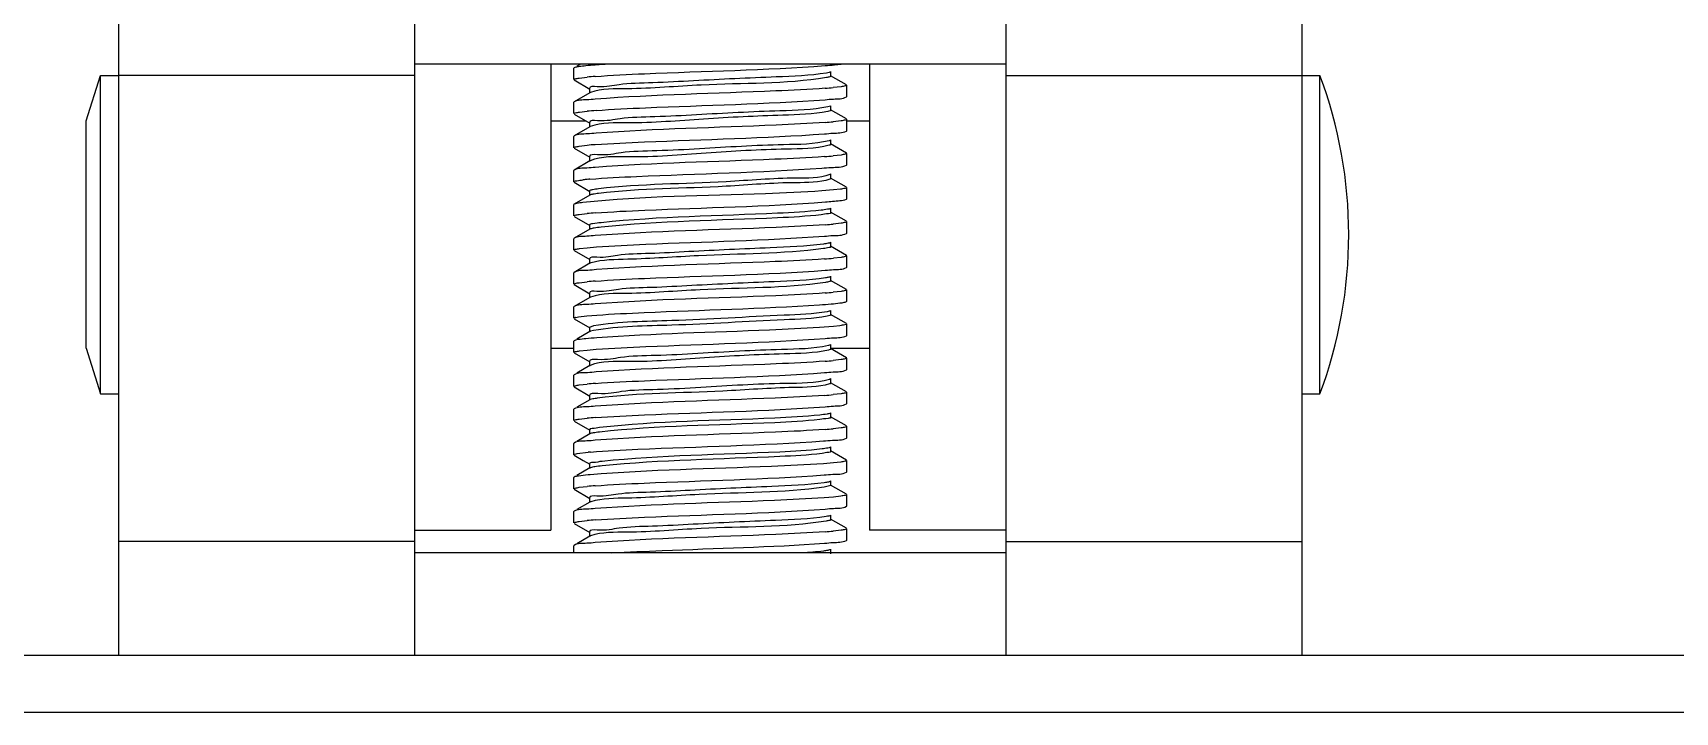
# Model space of a CAD drawing. Extents: x 1060579 to 1383165, y 581819 to 1037910.
# Drawn here: x 1266877 to 1267205.7, y 865030.8 to 865166.8 of the extents above; entities that cross this region are included whole.
import ezdxf

# ---------------------------------------------------------------- set-up
doc = ezdxf.new("R2010")
doc.units = 0
doc.header["$LTSCALE"] = 1000
doc.header["$MEASUREMENT"] = 0
doc.layers.add('02___PRT_ALL_AXES', color=7, linetype='Continuous')

msp = doc.modelspace()

# ---------------------------------------------------------------- linework, layer by layer
at = {"color": 7, "linetype": 'Continuous'}
for p, q in [((1266894.19, 865042.15), (1266894.19, 865181.03)), ((1266953.38, 865181.03), (1266953.38, 865042.15)), ((1267071.77, 865181.03), (1267071.77, 865042.15)), ((1267130.96, 865181.03), (1267130.96, 865042.15)), ((1266953.38, 865158.26), (1266894.19, 865158.26)), ((1267071.77, 865160.54), (1266953.38, 865160.54)), ((1266980.7, 865160.54), (1266980.7, 865067.19)), ((1266985.32, 865159.79), (1266985.25, 865159.71)), ((1266985.25, 865157.44), (1266985.25, 865159.71)), ((1266985.32, 865157.36), (1266988.48, 865155.53)), ((1266986.62, 865160.54), (1266985.89, 865160.12)), ((1266986.34, 865157.74), (1266987.94, 865157.92)), ((1267039.83, 865156.37), (1267036.67, 865158.2)), ((1267036.74, 865158.12), (1267036.74, 865159.03)), ((1267044.45, 865160.54), (1267044.45, 865067.19)), ((1267071.77, 865158.26), (1267130.96, 865158.26)), ((1266988.48, 865154.79), (1266985.32, 865152.96)), ((1266988.41, 865155.61), (1266988.41, 865154.7)), ((1266988.57, 865154.83), (1266988.48, 865154.79)), ((1267038.8, 865155.99), (1267037.21, 865155.81)), ((1267039.83, 865153.95), (1267039.89, 865154.02)), ((1267039.89, 865154.02), (1267039.89, 865156.3)), ((1266985.32, 865152.96), (1266985.25, 865152.88)), ((1266985.25, 865150.61), (1266985.25, 865152.88)), ((1266986.39, 865150.92), (1266987.93, 865151.09)), ((1267036.67, 865152.12), (1267036.13, 865151.95)), ((1267039.83, 865149.54), (1267036.67, 865151.37)), ((1267036.74, 865151.29), (1267036.74, 865152.2)), ((1266985.32, 865150.53), (1266988.48, 865148.7)), ((1266988.48, 865147.96), (1266985.32, 865146.13)), ((1266988.41, 865148.78), (1266988.41, 865147.87)), ((1266988.57, 865148), (1266988.48, 865147.96)), ((1267038.79, 865149.16), (1267037.21, 865148.98)), ((1267039.89, 865147.19), (1267039.89, 865149.47)), ((1266985.32, 865146.13), (1266985.25, 865146.05)), ((1266985.25, 865143.78), (1266985.25, 865146.05)), ((1266986.36, 865144.09), (1266987.94, 865144.26)), ((1267036.67, 865145.29), (1267036.37, 865145.18)), ((1267039.83, 865142.71), (1267036.67, 865144.54)), ((1267036.74, 865144.46), (1267036.74, 865145.37)), ((1267039.83, 865147.12), (1267039.89, 865147.19)), ((1266985.32, 865143.7), (1266988.48, 865141.87)), ((1266988.48, 865141.13), (1266985.32, 865139.3)), ((1266988.41, 865141.95), (1266988.41, 865141.04)), ((1266988.55, 865141.16), (1266988.48, 865141.13)), ((1267038.76, 865142.32), (1267037.21, 865142.15)), ((1267039.89, 865140.36), (1267039.89, 865142.64)), ((1266985.32, 865139.3), (1266985.25, 865139.22)), ((1266985.25, 865136.95), (1266985.25, 865139.22)), ((1267036.67, 865138.46), (1267036.55, 865138.4)), ((1267039.83, 865135.88), (1267036.67, 865137.71)), ((1267036.74, 865137.63), (1267036.74, 865138.54)), ((1267039.83, 865140.29), (1267039.89, 865140.36)), ((1266985.32, 865136.87), (1266988.48, 865135.04)), ((1266988.48, 865134.3), (1266985.32, 865132.47)), ((1266988.46, 865135.19), (1266988.41, 865135.12)), ((1266988.41, 865135.12), (1266988.41, 865134.21)), ((1267037.24, 865135.32), (1267034.91, 865135.14)), ((1267038.63, 865135.48), (1267037.24, 865135.32)), ((1267039.89, 865133.53), (1267039.89, 865135.81)), ((1266985.25, 865130.12), (1266985.25, 865132.39)), ((1266985.32, 865132.47), (1266985.31, 865132.46)), ((1267036.74, 865130.8), (1267036.74, 865131.71)), ((1267039.83, 865133.46), (1267039.89, 865133.53)), ((1266985.32, 865130.04), (1266988.48, 865128.21)), ((1266986.35, 865130.43), (1266987.94, 865130.6)), ((1266988.41, 865128.29), (1266988.41, 865127.38)), ((1267039.83, 865129.05), (1267036.67, 865130.88)), ((1267038.81, 865128.67), (1267037.2, 865128.49)), ((1267039.89, 865126.7), (1267039.89, 865128.98)), ((1266985.32, 865125.64), (1266985.25, 865125.56)), ((1266985.25, 865123.29), (1266985.25, 865125.56)), ((1266988.48, 865127.47), (1266985.32, 865125.64)), ((1266988.56, 865127.51), (1266988.48, 865127.47)), ((1267036.74, 865123.97), (1267036.74, 865124.88)), ((1267039.83, 865126.63), (1267039.89, 865126.7)), ((1266985.32, 865123.21), (1266988.48, 865121.38)), ((1266986.4, 865123.6), (1266987.93, 865123.77)), ((1266987.93, 865123.77), (1266989.81, 865123.92)), ((1266988.41, 865121.46), (1266988.41, 865120.55)), ((1267039.83, 865122.22), (1267036.67, 865124.05)), ((1267038.76, 865121.83), (1267037.22, 865121.66)), ((1267039.89, 865119.87), (1267039.89, 865122.15)), ((1266985.32, 865118.81), (1266985.25, 865118.73)), ((1266985.25, 865116.46), (1266985.25, 865118.73)), ((1266988.48, 865120.64), (1266985.32, 865118.81)), ((1266988.68, 865120.72), (1266988.48, 865120.64)), ((1267036.74, 865117.14), (1267036.74, 865118.05)), ((1267039.83, 865119.8), (1267039.89, 865119.87)), ((1266985.32, 865116.38), (1266988.48, 865114.55)), ((1266986.35, 865116.76), (1266987.94, 865116.94)), ((1266988.41, 865114.63), (1266988.41, 865113.72)), ((1267039.83, 865115.39), (1267036.67, 865117.22)), ((1267038.8, 865115.01), (1267037.2, 865114.83)), ((1267039.89, 865113.04), (1267039.89, 865115.32)), ((1266985.32, 865111.98), (1266985.25, 865111.9)), ((1266985.25, 865109.63), (1266985.25, 865111.9)), ((1266988.48, 865113.81), (1266985.32, 865111.98)), ((1266988.6, 865113.86), (1266988.48, 865113.81)), ((1267039.83, 865112.97), (1267039.89, 865113.04)), ((1266985.32, 865109.55), (1266988.48, 865107.72)), ((1266985.7, 865109.82), (1266986.19, 865109.91)), ((1266986.19, 865109.91), (1266987.86, 865110.1)), ((1266987.86, 865110.1), (1266989.87, 865110.27)), ((1266989.24, 865108.09), (1266988.41, 865107.8)), ((1267037.25, 865108.01), (1267034.44, 865107.79)), ((1267039.83, 865108.56), (1267036.67, 865110.39)), ((1267036.74, 865110.31), (1267036.74, 865111.22)), ((1267038.53, 865108.14), (1267037.25, 865108.01)), ((1267039.89, 865106.21), (1267039.89, 865108.49)), ((1266985.32, 865105.15), (1266985.25, 865105.07)), ((1266985.25, 865102.8), (1266985.25, 865105.07)), ((1266988.48, 865106.98), (1266985.89, 865105.48)), ((1266988.41, 865107.8), (1266988.41, 865106.89)), ((1266988.56, 865107.01), (1266988.48, 865106.98)), ((1266989.24, 865107.18), (1266988.59, 865107.03)), ((1267039.83, 865106.14), (1267039.89, 865106.21)), ((1266985.32, 865102.72), (1266988.48, 865100.89)), ((1266986.4, 865103.11), (1266987.93, 865103.28)), ((1266987.93, 865103.28), (1266989.76, 865103.43)), ((1267036.67, 865104.31), (1267036.24, 865104.17)), ((1267039.83, 865101.73), (1267036.67, 865103.56)), ((1267036.74, 865103.48), (1267036.74, 865104.39)), ((1267039.89, 865099.38), (1267039.89, 865101.66)), ((1266985.32, 865098.32), (1266985.25, 865098.24)), ((1266985.25, 865095.97), (1266985.25, 865098.24)), ((1266988.48, 865100.15), (1266985.89, 865098.65)), ((1266988.41, 865100.97), (1266988.41, 865100.06)), ((1266988.56, 865100.19), (1266988.48, 865100.15)), ((1267038.8, 865101.35), (1267037.21, 865101.17)), ((1267039.83, 865099.31), (1267039.89, 865099.38)), ((1266985.32, 865095.89), (1266988.48, 865094.06)), ((1266986.36, 865096.28), (1266987.94, 865096.45)), ((1267036.67, 865097.48), (1267036.45, 865097.39)), ((1267039.83, 865094.9), (1267036.67, 865096.73)), ((1267036.74, 865096.65), (1267036.74, 865097.56)), ((1267039.89, 865092.55), (1267039.89, 865094.83)), ((1266988.48, 865093.32), (1266985.89, 865091.82)), ((1266988.41, 865094.14), (1266988.41, 865093.23)), ((1266988.54, 865093.35), (1266988.48, 865093.32)), ((1267038.77, 865094.51), (1267037.21, 865094.34)), ((1267039.83, 865092.48), (1267039.89, 865092.55)), ((1266985.32, 865091.49), (1266985.25, 865091.41)), ((1266985.25, 865089.14), (1266985.25, 865091.41)), ((1266985.32, 865089.06), (1266988.48, 865087.23)), ((1266986.35, 865089.44), (1266987.94, 865089.62)), ((1267039.83, 865088.07), (1267036.67, 865089.9)), ((1267036.74, 865089.82), (1267036.74, 865090.73)), ((1266988.48, 865086.49), (1266985.89, 865084.99)), ((1266988.41, 865087.31), (1266988.41, 865086.4)), ((1267038.8, 865087.69), (1267037.21, 865087.51)), ((1267039.83, 865085.65), (1267039.89, 865085.72)), ((1267039.89, 865085.72), (1267039.89, 865088)), ((1266985.32, 865084.66), (1266985.25, 865084.58)), ((1266985.25, 865082.31), (1266985.25, 865084.58)), ((1266985.32, 865082.23), (1266987.17, 865081.16)), ((1266985.98, 865082.56), (1266988.12, 865082.81)), ((1267039.83, 865081.24), (1267036.67, 865083.07)), ((1267036.74, 865082.99), (1267036.74, 865083.9)), ((1266988.48, 865079.66), (1266985.89, 865078.16)), ((1266987.17, 865081.16), (1266988.48, 865080.4)), ((1266988.41, 865080.48), (1266988.41, 865079.57)), ((1266988.63, 865079.72), (1266988.48, 865079.66)), ((1267037.22, 865080.68), (1267035.24, 865080.52)), ((1267038.71, 865080.85), (1267037.22, 865080.68)), ((1267039.83, 865078.82), (1267039.89, 865078.89)), ((1267039.89, 865078.89), (1267039.89, 865081.17)), ((1266985.32, 865077.83), (1266985.25, 865077.75)), ((1266985.25, 865075.48), (1266985.25, 865077.75)), ((1266985.32, 865075.4), (1266988.48, 865073.57)), ((1266986.35, 865075.79), (1266987.94, 865075.96)), ((1267036.74, 865076.16), (1267035.41, 865075.8)), ((1267039.83, 865074.41), (1267036.67, 865076.24)), ((1267036.74, 865076.16), (1267036.74, 865077.07)), ((1266988.48, 865072.83), (1266985.89, 865071.33)), ((1266988.41, 865073.65), (1266988.41, 865072.74)), ((1266988.64, 865072.89), (1266988.48, 865072.83)), ((1267037.22, 865073.85), (1267035.38, 865073.7)), ((1267038.75, 865074.02), (1267037.22, 865073.85)), ((1267039.83, 865071.99), (1267039.89, 865072.06)), ((1267039.89, 865072.06), (1267039.89, 865074.34)), ((1266985.32, 865071), (1266985.25, 865070.92)), ((1266985.25, 865068.65), (1266985.25, 865070.92)), ((1266985.32, 865068.57), (1266988.48, 865066.74)), ((1266986.35, 865068.96), (1266987.94, 865069.13)), ((1267039.83, 865067.58), (1267036.67, 865069.41)), ((1267036.74, 865069.33), (1267036.74, 865070.24)), ((1266953.38, 865067.19), (1266980.7, 865067.19)), ((1266988.48, 865066), (1266985.89, 865064.5)), ((1266988.41, 865066.82), (1266988.41, 865065.91)), ((1266988.58, 865066.04), (1266988.48, 865066)), ((1267038.8, 865067.2), (1267037.21, 865067.02)), ((1267039.83, 865065.16), (1267039.89, 865065.23)), ((1267039.89, 865065.23), (1267039.89, 865067.51)), ((1267071.77, 865067.19), (1267044.45, 865067.19)), ((1266953.38, 865064.92), (1266894.19, 865064.92)), ((1267071.77, 865062.64), (1266953.38, 865062.64)), ((1266985.32, 865064.17), (1266985.25, 865064.09)), ((1266985.25, 865062.64), (1266985.25, 865064.09)), ((1267036.74, 865062.5), (1267036.74, 865063.41)), ((1267071.77, 865064.92), (1267130.96, 865064.92)), ((1266693.84, 865042.15), (1269425.83, 865042.15)), ((1266693.84, 865030.77), (1269425.83, 865030.77))]:
    msp.add_line(p, q, dxfattribs=at)
msp.add_lwpolyline([(1266985.25, 865136.95), (1266985.27, 865136.98), (1266985.31, 865137.01)], dxfattribs=at)
for centre, radius, start, end in [((1266996.15, 865067.54), 90.75, 94.1727, 95.1894), ((1267004.35, 864956.53), 204.34, 93.238, 94.1613), ((1266989, 865153.72), 1.19, 109.3601, 111.1487), ((1267028.98, 865246.39), 90.95, 274.1682, 275.188), ((1266996.4, 865057.78), 93.69, 94.0881, 95.1847), ((1267028.97, 865239.68), 91.08, 274.1643, 275.1879), ((1266996.19, 865053.46), 91.17, 94.1613, 95.1879), ((1267028.77, 865235.21), 93.44, 274.0951, 275.1853), ((1266992.39, 865088.81), 48.82, 95.0988, 96.2257), ((1266994.74, 865063.24), 74.5, 94.8031, 95.1477), ((1266996.17, 865039.98), 91, 94.1674, 95.1877), ((1267029.05, 865218.3), 90.17, 274.192, 275.1887), ((1267028.75, 865215.01), 93.73, 274.0851, 275.1865), ((1266989.33, 865118.55), 2.26, 105.5859, 106.8193), ((1266996.14, 865026.7), 90.62, 94.1783, 95.1884), ((1267029.01, 865205.13), 90.67, 274.1768, 275.1882), ((1266989.09, 865112.5), 1.44, 108.1266, 109.7482), ((1266986.55, 865105.99), 3.92, 102.4444, 103.4623), ((1266988.96, 865106.03), 1.06, 110.1855, 112.0677), ((1267029, 865191.59), 90.79, 274.173, 275.1882), ((1266996.21, 865005.42), 91.41, 94.1542, 95.1877), ((1267028.81, 865186.91), 92.95, 274.1094, 275.1857), ((1266996.16, 864999.11), 90.89, 94.1697, 95.1886), ((1267028.96, 865178.38), 91.24, 274.1566, 275.1902), ((1266994.97, 865005.98), 77.13, 94.7246, 95.0909), ((1266996.15, 864985.55), 90.78, 94.1732, 95.1883), ((1266994.82, 865003.09), 75.47, 94.7859, 95.0934), ((1266989.21, 865071.15), 1.83, 106.7203, 108.1322), ((1266996.16, 864978.67), 90.83, 94.1718, 95.1882), ((1266989.02, 865064.87), 1.25, 109.0401, 110.7872), ((1267029.01, 865157.25), 90.6, 274.1785, 275.1887)]:
    msp.add_arc(centre, radius, start, end, dxfattribs=at)
for points, knots in [([(1266985.25, 865157.44), (1266985.25, 865157.54), (1266985.79, 865157.63), (1266986.07, 865157.7), (1266986.34, 865157.74)], [0, 0, 0, 0, 0.274813, 1, 1, 1, 1]), ([(1266986.34, 865160.02), (1266986.12, 865159.99), (1266985.78, 865159.93), (1266985.43, 865159.85), (1266985.32, 865159.79)], [0, 0, 0, 0, 0.642327, 1, 1, 1, 1]), ([(1266989.52, 865160.33), (1266988.91, 865160.28), (1266987.85, 865160.2), (1266986.79, 865160.08), (1266986.34, 865160.02)], [0, 0, 0, 0, 0.57753, 1, 1, 1, 1]), ([(1267035.83, 865158.73), (1267032.52, 865158.18), (1267023.64, 865157.91), (1267011.96, 865157.34), (1267001.7, 865156.74), (1266994.75, 865156.67), (1266991.53, 865155.78), (1266988.41, 865156.14), (1266988.41, 865155.61)], [0, 0, 0, 0, 0.211633, 0.559763, 0.732034, 0.873638, 0.966706, 1, 1, 1, 1]), ([(1267035.83, 865157.82), (1267027.58, 865156.46), (1267014.11, 865156.89), (1266998.55, 865155.39), (1266990.93, 865155.66), (1266988.61, 865154.84)], [0, 0, 0, 0, 0.529858, 0.843809, 1, 1, 1, 1]), ([(1266989.55, 865158.05), (1266992.84, 865158.3), (1267008.19, 865159.05), (1267023.56, 865159.34), (1267035.59, 865160.23)], [0, 0, 0, 0, 0.214973, 1, 1, 1, 1]), ([(1267035.59, 865160.23), (1267036.21, 865160.28), (1267037.27, 865160.36), (1267038.34, 865160.48), (1267038.79, 865160.54)], [0, 0, 0, 0, 0.576966, 1, 1, 1, 1]), ([(1267036.67, 865158.94), (1267036.57, 865158.89), (1267036.29, 865158.81), (1267036.01, 865158.76), (1267035.83, 865158.73)], [0, 0, 0, 0, 0.370753, 1, 1, 1, 1]), ([(1267036.74, 865158.12), (1267036.74, 865158.03), (1267036.31, 865157.92), (1267036.06, 865157.86), (1267035.83, 865157.82)], [0, 0, 0, 0, 0.281911, 1, 1, 1, 1]), ([(1267035.59, 865155.68), (1267032.3, 865155.44), (1267016.95, 865154.69), (1267001.58, 865154.39), (1266989.55, 865153.5)], [0, 0, 0, 0, 0.215086, 1, 1, 1, 1]), ([(1267039.89, 865156.3), (1267039.89, 865156.19), (1267039.36, 865156.1), (1267039.07, 865156.03), (1267038.8, 865155.99)], [0, 0, 0, 0, 0.274665, 1, 1, 1, 1]), ([(1266985.25, 865150.61), (1266985.25, 865150.71), (1266985.82, 865150.81), (1266986.11, 865150.88), (1266986.39, 865150.92)], [0, 0, 0, 0, 0.273956, 1, 1, 1, 1]), ([(1266989.55, 865153.5), (1266989, 865153.46), (1266987.61, 865153.28), (1266986.07, 865153.39), (1266985.32, 865152.96)], [0, 0, 0, 0, 0.388317, 1, 1, 1, 1]), ([(1267036.13, 865151.95), (1267032.99, 865151.32), (1267024.17, 865151.16), (1267012.54, 865150.52), (1267002.1, 865149.93), (1266994.95, 865149.87), (1266991.64, 865148.94), (1266988.41, 865149.33), (1266988.41, 865148.78)], [0, 0, 0, 0, 0.200978, 0.550039, 0.72537, 0.870267, 0.965801, 1, 1, 1, 1]), ([(1267036.13, 865151.04), (1267033.17, 865150.45), (1267024.82, 865150.25), (1267011.42, 865149.65), (1266998.74, 865148.51), (1266990.9, 865148.9), (1266988.57, 865148)], [0, 0, 0, 0, 0.189871, 0.522864, 0.842871, 1, 1, 1, 1]), ([(1266989.72, 865151.24), (1266993.03, 865151.48), (1267008.32, 865152.22), (1267023.63, 865152.52), (1267035.58, 865153.4)], [0, 0, 0, 0, 0.216548, 1, 1, 1, 1]), ([(1267035.58, 865153.4), (1267036.14, 865153.44), (1267037.53, 865153.62), (1267039.07, 865153.51), (1267039.83, 865153.95)], [0, 0, 0, 0, 0.388352, 1, 1, 1, 1]), ([(1267036.74, 865151.29), (1267036.74, 865151.22), (1267036.46, 865151.12), (1267036.28, 865151.07), (1267036.13, 865151.04)], [0, 0, 0, 0, 0.293062, 1, 1, 1, 1]), ([(1267035.58, 865148.85), (1267032.31, 865148.61), (1267017.02, 865147.86), (1267001.71, 865147.55), (1266989.72, 865146.68)], [0, 0, 0, 0, 0.21446, 1, 1, 1, 1]), ([(1267039.89, 865149.47), (1267039.89, 865149.36), (1267039.36, 865149.27), (1267039.07, 865149.2), (1267038.79, 865149.16)], [0, 0, 0, 0, 0.274631, 1, 1, 1, 1]), ([(1266989.72, 865146.68), (1266989.15, 865146.64), (1266987.7, 865146.46), (1266986.1, 865146.58), (1266985.32, 865146.13)], [0, 0, 0, 0, 0.388791, 1, 1, 1, 1]), ([(1267036.37, 865145.18), (1267033.42, 865144.42), (1267024.66, 865144.46), (1267013.12, 865143.7), (1267002.51, 865143.12), (1266995.16, 865143.06), (1266991.75, 865142.1), (1266988.41, 865142.52), (1266988.41, 865141.95)], [0, 0, 0, 0, 0.189885, 0.539851, 0.718375, 0.866724, 0.964851, 1, 1, 1, 1]), ([(1267036.37, 865144.27), (1267033.59, 865143.55), (1267025.27, 865143.54), (1267011.85, 865142.82), (1266998.96, 865141.64), (1266990.9, 865142.14), (1266988.55, 865141.16)], [0, 0, 0, 0, 0.179839, 0.514541, 0.840936, 1, 1, 1, 1]), ([(1266989.57, 865144.4), (1266992.85, 865144.64), (1267008.14, 865145.38), (1267023.45, 865145.69), (1267035.44, 865146.56)], [0, 0, 0, 0, 0.214578, 1, 1, 1, 1]), ([(1267035.44, 865146.56), (1267036.01, 865146.6), (1267037.45, 865146.79), (1267039.05, 865146.67), (1267039.83, 865147.12)], [0, 0, 0, 0, 0.388746, 1, 1, 1, 1]), ([(1267036.74, 865144.46), (1267036.74, 865144.41), (1267036.59, 865144.32), (1267036.46, 865144.29), (1267036.37, 865144.27)], [0, 0, 0, 0, 0.311697, 1, 1, 1, 1]), ([(1266985.25, 865143.78), (1266985.25, 865143.88), (1266985.79, 865143.97), (1266986.08, 865144.05), (1266986.36, 865144.09)], [0, 0, 0, 0, 0.274611, 1, 1, 1, 1]), ([(1267035.44, 865142.01), (1267032.14, 865141.77), (1267016.85, 865141.02), (1267001.53, 865140.72), (1266989.57, 865139.84)], [0, 0, 0, 0, 0.216385, 1, 1, 1, 1]), ([(1267039.89, 865142.64), (1267039.89, 865142.53), (1267039.34, 865142.44), (1267039.04, 865142.36), (1267038.76, 865142.32)], [0, 0, 0, 0, 0.274034, 1, 1, 1, 1]), ([(1266989.57, 865139.84), (1266989.02, 865139.8), (1266987.62, 865139.62), (1266986.08, 865139.73), (1266985.32, 865139.3)], [0, 0, 0, 0, 0.388375, 1, 1, 1, 1]), ([(1266988.5, 865137.48), (1266991.61, 865137.74), (1267007.08, 865138.51), (1267022.57, 865138.84), (1267034.91, 865139.69)], [0, 0, 0, 0, 0.201424, 1, 1, 1, 1]), ([(1267036.55, 865138.4), (1267034.4, 865137.63), (1267027.26, 865137.86), (1267011.99, 865136.47), (1266998.7, 865136.55), (1266990.24, 865135.55)], [0, 0, 0, 0, 0.147897, 0.44884, 1, 1, 1, 1]), ([(1267034.91, 865139.69), (1267035.55, 865139.74), (1267037.17, 865139.94), (1267038.96, 865139.78), (1267039.83, 865140.29)], [0, 0, 0, 0, 0.3901, 1, 1, 1, 1]), ([(1267036.74, 865137.63), (1267036.74, 865137.6), (1267036.67, 865137.54), (1267036.6, 865137.51), (1267036.55, 865137.49)], [0, 0, 0, 0, 0.344459, 1, 1, 1, 1]), ([(1266985.31, 865137.01), (1266985.48, 865137.12), (1266986.11, 865137.21), (1266986.7, 865137.3), (1266987.1, 865137.35)], [0, 0, 0, 0, 0.332223, 1, 1, 1, 1]), ([(1267034.91, 865135.14), (1267031.16, 865134.88), (1267015.23, 865134.09), (1266999.23, 865134.13), (1266987.1, 865132.79)], [0, 0, 0, 0, 0.235466, 1, 1, 1, 1]), ([(1266990.24, 865135.55), (1266989.83, 865135.5), (1266989.25, 865135.4), (1266988.62, 865135.31), (1266988.46, 865135.19)], [0, 0, 0, 0, 0.669758, 1, 1, 1, 1]), ([(1266990.24, 865134.64), (1266989.85, 865134.59), (1266989.27, 865134.5), (1266988.66, 865134.4), (1266988.48, 865134.3)], [0, 0, 0, 0, 0.657474, 1, 1, 1, 1]), ([(1267036.55, 865137.49), (1267034.4, 865136.72), (1267027.26, 865136.95), (1267011.99, 865135.56), (1266998.7, 865135.64), (1266990.24, 865134.64)], [0, 0, 0, 0, 0.147897, 0.44884, 1, 1, 1, 1]), ([(1267039.89, 865135.81), (1267039.89, 865135.69), (1267039.27, 865135.6), (1267038.95, 865135.52), (1267038.63, 865135.48)], [0, 0, 0, 0, 0.272185, 1, 1, 1, 1]), ([(1266987.1, 865132.79), (1266986.7, 865132.75), (1266986.11, 865132.66), (1266985.5, 865132.57), (1266985.32, 865132.47)], [0, 0, 0, 0, 0.662737, 1, 1, 1, 1]), ([(1266989.56, 865130.73), (1266992.86, 865130.98), (1267008.22, 865131.73), (1267023.61, 865132.02), (1267035.64, 865132.92)], [0, 0, 0, 0, 0.215242, 1, 1, 1, 1]), ([(1267034.8, 865131.27), (1267031.9, 865130.94), (1267017.2, 865130.13), (1267002.46, 865130.01), (1266990.72, 865128.77)], [0, 0, 0, 0, 0.198061, 1, 1, 1, 1]), ([(1267036.67, 865131.63), (1267036.48, 865131.52), (1267035.83, 865131.41), (1267035.21, 865131.32), (1267034.8, 865131.27)], [0, 0, 0, 0, 0.340422, 1, 1, 1, 1]), ([(1267035.64, 865132.92), (1267036.6, 865132.99), (1267037.97, 865133.18), (1267039.45, 865133.24), (1267039.83, 865133.46)], [0, 0, 0, 0, 0.686441, 1, 1, 1, 1]), ([(1266985.25, 865130.12), (1266985.25, 865130.22), (1266985.79, 865130.31), (1266986.08, 865130.39), (1266986.35, 865130.43)], [0, 0, 0, 0, 0.274624, 1, 1, 1, 1]), ([(1266990.72, 865128.77), (1266990.15, 865128.71), (1266989.6, 865128.54), (1266988.41, 865128.51), (1266988.41, 865128.29)], [0, 0, 0, 0, 0.733829, 1, 1, 1, 1]), ([(1266990.72, 865127.86), (1266990.26, 865127.81), (1266989.54, 865127.72), (1266988.81, 865127.6), (1266988.56, 865127.51)], [0, 0, 0, 0, 0.639986, 1, 1, 1, 1]), ([(1267035.64, 865128.36), (1267032.35, 865128.12), (1267016.99, 865127.37), (1267001.6, 865127.07), (1266989.56, 865126.18)], [0, 0, 0, 0, 0.214579, 1, 1, 1, 1]), ([(1267034.8, 865130.36), (1267031.9, 865130.03), (1267017.2, 865129.22), (1267002.46, 865129.1), (1266990.72, 865127.86)], [0, 0, 0, 0, 0.198061, 1, 1, 1, 1]), ([(1267036.74, 865130.8), (1267036.74, 865130.62), (1267035.75, 865130.55), (1267035.28, 865130.42), (1267034.8, 865130.36)], [0, 0, 0, 0, 0.268098, 1, 1, 1, 1]), ([(1267039.89, 865128.98), (1267039.89, 865128.87), (1267039.36, 865128.78), (1267039.08, 865128.71), (1267038.81, 865128.67)], [0, 0, 0, 0, 0.274878, 1, 1, 1, 1]), ([(1266989.56, 865126.18), (1266989.01, 865126.14), (1266987.62, 865125.96), (1266986.08, 865126.07), (1266985.32, 865125.64)], [0, 0, 0, 0, 0.388324, 1, 1, 1, 1]), ([(1267035.24, 865124.49), (1267031.71, 865124.04), (1267022.73, 865123.66), (1267011.03, 865123.15), (1267001.07, 865122.56), (1266994.43, 865122.49), (1266991.37, 865121.64), (1266988.41, 865121.96), (1266988.41, 865121.46)], [0, 0, 0, 0, 0.22761, 0.574221, 0.741914, 0.878629, 0.968043, 1, 1, 1, 1]), ([(1266989.81, 865123.92), (1266993.1, 865124.16), (1267008.3, 865124.9), (1267023.53, 865125.21), (1267035.42, 865126.07)], [0, 0, 0, 0, 0.216665, 1, 1, 1, 1]), ([(1267036.67, 865124.8), (1267036.52, 865124.71), (1267036.03, 865124.61), (1267035.55, 865124.54), (1267035.24, 865124.49)], [0, 0, 0, 0, 0.350026, 1, 1, 1, 1]), ([(1267035.42, 865126.07), (1267036, 865126.11), (1267037.44, 865126.3), (1267039.04, 865126.17), (1267039.83, 865126.63)], [0, 0, 0, 0, 0.388811, 1, 1, 1, 1]), ([(1266985.25, 865123.29), (1266985.25, 865123.4), (1266985.82, 865123.49), (1266986.11, 865123.56), (1266986.4, 865123.6)], [0, 0, 0, 0, 0.273818, 1, 1, 1, 1]), ([(1267035.24, 865123.58), (1267026.97, 865122.51), (1267013.8, 865122.58), (1266998.4, 865121.37), (1266991.09, 865121.39), (1266988.72, 865120.73)], [0, 0, 0, 0, 0.53695, 0.84195, 1, 1, 1, 1]), ([(1267035.42, 865121.52), (1267032.15, 865121.28), (1267016.94, 865120.54), (1267001.72, 865120.23), (1266989.81, 865119.37)], [0, 0, 0, 0, 0.215624, 1, 1, 1, 1]), ([(1267036.74, 865123.97), (1267036.74, 865123.83), (1267035.99, 865123.74), (1267035.62, 865123.63), (1267035.24, 865123.58)], [0, 0, 0, 0, 0.271855, 1, 1, 1, 1]), ([(1267039.89, 865122.15), (1267039.89, 865122.04), (1267039.34, 865121.95), (1267039.05, 865121.87), (1267038.76, 865121.83)], [0, 0, 0, 0, 0.274073, 1, 1, 1, 1]), ([(1266989.81, 865119.37), (1266989.22, 865119.33), (1266987.75, 865119.14), (1266986.12, 865119.27), (1266985.32, 865118.81)], [0, 0, 0, 0, 0.389038, 1, 1, 1, 1]), ([(1266989.54, 865117.07), (1266992.83, 865117.32), (1267008.19, 865118.07), (1267023.57, 865118.36), (1267035.61, 865119.25)], [0, 0, 0, 0, 0.214923, 1, 1, 1, 1]), ([(1267035.61, 865119.25), (1267036.16, 865119.29), (1267037.54, 865119.47), (1267039.08, 865119.36), (1267039.83, 865119.8)], [0, 0, 0, 0, 0.388274, 1, 1, 1, 1]), ([(1267036.67, 865117.97), (1267036.55, 865117.9), (1267036.2, 865117.82), (1267035.86, 865117.75), (1267035.63, 865117.72)], [0, 0, 0, 0, 0.36216, 1, 1, 1, 1]), ([(1266985.25, 865116.46), (1266985.25, 865116.56), (1266985.79, 865116.65), (1266986.07, 865116.73), (1266986.35, 865116.76)], [0, 0, 0, 0, 0.274761, 1, 1, 1, 1]), ([(1267035.63, 865117.72), (1267032.23, 865117.21), (1267023.31, 865116.89), (1267011.62, 865116.35), (1267001.47, 865115.75), (1266994.63, 865115.68), (1266991.47, 865114.8), (1266988.41, 865115.15), (1266988.41, 865114.63)], [0, 0, 0, 0, 0.217609, 0.565188, 0.735745, 0.875515, 0.967209, 1, 1, 1, 1]), ([(1267035.63, 865116.81), (1267027.35, 865115.57), (1267013.98, 865115.85), (1266998.47, 865114.45), (1266990.97, 865114.64), (1266988.64, 865113.87)], [0, 0, 0, 0, 0.533152, 0.843726, 1, 1, 1, 1]), ([(1267035.61, 865114.7), (1267032.31, 865114.46), (1267016.96, 865113.71), (1267001.57, 865113.41), (1266989.54, 865112.52)], [0, 0, 0, 0, 0.214963, 1, 1, 1, 1]), ([(1267036.74, 865117.14), (1267036.74, 865117.03), (1267036.2, 865116.92), (1267035.91, 865116.85), (1267035.63, 865116.81)], [0, 0, 0, 0, 0.277453, 1, 1, 1, 1]), ([(1267039.89, 865115.32), (1267039.89, 865115.21), (1267039.36, 865115.12), (1267039.08, 865115.05), (1267038.8, 865115.01)], [0, 0, 0, 0, 0.274737, 1, 1, 1, 1]), ([(1266989.54, 865112.52), (1266988.99, 865112.48), (1266987.6, 865112.3), (1266986.07, 865112.41), (1266985.32, 865111.98)], [0, 0, 0, 0, 0.38827, 1, 1, 1, 1]), ([(1266989.87, 865110.27), (1266993.04, 865110.49), (1267007.89, 865111.22), (1267022.77, 865111.57), (1267034.44, 865112.34)], [0, 0, 0, 0, 0.213591, 1, 1, 1, 1]), ([(1267034.44, 865112.34), (1267035.23, 865112.39), (1267036.59, 865112.49), (1267037.96, 865112.62), (1267038.53, 865112.7)], [0, 0, 0, 0, 0.577535, 1, 1, 1, 1]), ([(1267038.53, 865112.7), (1267038.82, 865112.73), (1267039.25, 865112.8), (1267039.7, 865112.89), (1267039.83, 865112.97)], [0, 0, 0, 0, 0.651378, 1, 1, 1, 1]), ([(1266985.25, 865109.63), (1266985.25, 865109.67), (1266985.42, 865109.75), (1266985.54, 865109.78), (1266985.64, 865109.81)], [0, 0, 0, 0, 0.305836, 1, 1, 1, 1]), ([(1267035.96, 865110.94), (1267033.14, 865110.44), (1267022.72, 865110.12), (1267007.21, 865109.03), (1266994.39, 865108.98), (1266989.24, 865108.09)], [0, 0, 0, 0, 0.183589, 0.665014, 1, 1, 1, 1]), ([(1267035.96, 865110.03), (1267033.14, 865109.53), (1267022.72, 865109.21), (1267007.21, 865108.11), (1266994.39, 865108.07), (1266989.24, 865107.18)], [0, 0, 0, 0, 0.183589, 0.665014, 1, 1, 1, 1]), ([(1267036.67, 865111.14), (1267036.59, 865111.09), (1267036.35, 865111.02), (1267036.11, 865110.97), (1267035.96, 865110.94)], [0, 0, 0, 0, 0.377929, 1, 1, 1, 1]), ([(1267036.74, 865110.31), (1267036.74, 865110.23), (1267036.38, 865110.12), (1267036.16, 865110.07), (1267035.96, 865110.03)], [0, 0, 0, 0, 0.285964, 1, 1, 1, 1]), ([(1267039.89, 865108.49), (1267039.89, 865108.36), (1267039.21, 865108.28), (1267038.87, 865108.19), (1267038.53, 865108.14)], [0, 0, 0, 0, 0.270943, 1, 1, 1, 1]), ([(1266986.19, 865105.36), (1266986, 865105.33), (1266985.71, 865105.28), (1266985.41, 865105.2), (1266985.32, 865105.15)], [0, 0, 0, 0, 0.635427, 1, 1, 1, 1]), ([(1266989.87, 865105.71), (1266989.14, 865105.66), (1266987.92, 865105.56), (1266986.69, 865105.43), (1266986.19, 865105.36)], [0, 0, 0, 0, 0.589565, 1, 1, 1, 1]), ([(1266989.76, 865103.43), (1266993.08, 865103.67), (1267008.36, 865104.41), (1267023.66, 865104.71), (1267035.6, 865105.59)], [0, 0, 0, 0, 0.217022, 1, 1, 1, 1]), ([(1267034.44, 865107.79), (1267031.12, 865107.57), (1267016.26, 865106.86), (1267001.38, 865106.54), (1266989.87, 865105.71)], [0, 0, 0, 0, 0.223698, 1, 1, 1, 1]), ([(1267035.6, 865105.59), (1267036.15, 865105.63), (1267037.54, 865105.81), (1267039.08, 865105.7), (1267039.83, 865106.14)], [0, 0, 0, 0, 0.3883, 1, 1, 1, 1]), ([(1266985.25, 865102.8), (1266985.25, 865102.91), (1266985.82, 865103), (1266986.11, 865103.07), (1266986.4, 865103.11)], [0, 0, 0, 0, 0.273819, 1, 1, 1, 1]), ([(1267036.24, 865104.17), (1267033.17, 865103.49), (1267024.38, 865103.4), (1267012.78, 865102.72), (1267002.27, 865102.13), (1266995.04, 865102.07), (1266991.69, 865101.12), (1266988.41, 865101.53), (1266988.41, 865100.97)], [0, 0, 0, 0, 0.196362, 0.545808, 0.722466, 0.868796, 0.965406, 1, 1, 1, 1]), ([(1267036.24, 865103.26), (1267033.35, 865102.62), (1267025.01, 865102.49), (1267011.6, 865101.84), (1266998.83, 865100.68), (1266990.9, 865101.12), (1266988.56, 865100.19)], [0, 0, 0, 0, 0.185738, 0.519498, 0.842156, 1, 1, 1, 1]), ([(1267036.74, 865103.48), (1267036.74, 865103.42), (1267036.52, 865103.32), (1267036.36, 865103.29), (1267036.24, 865103.26)], [0, 0, 0, 0, 0.299709, 1, 1, 1, 1]), ([(1267039.89, 865101.66), (1267039.89, 865101.55), (1267039.36, 865101.46), (1267039.07, 865101.39), (1267038.8, 865101.35)], [0, 0, 0, 0, 0.274706, 1, 1, 1, 1]), ([(1266989.76, 865098.88), (1266989.19, 865098.83), (1266987.73, 865098.65), (1266986.11, 865098.77), (1266985.32, 865098.32)], [0, 0, 0, 0, 0.388916, 1, 1, 1, 1]), ([(1266989.58, 865096.59), (1266992.87, 865096.83), (1267008.16, 865097.57), (1267023.48, 865097.88), (1267035.47, 865098.75)], [0, 0, 0, 0, 0.214832, 1, 1, 1, 1]), ([(1267035.6, 865101.04), (1267032.34, 865100.8), (1267017.06, 865100.05), (1267001.75, 865099.74), (1266989.76, 865098.88)], [0, 0, 0, 0, 0.214119, 1, 1, 1, 1]), ([(1267035.47, 865098.75), (1267036.04, 865098.8), (1267037.47, 865098.98), (1267039.05, 865098.86), (1267039.83, 865099.31)], [0, 0, 0, 0, 0.388664, 1, 1, 1, 1]), ([(1266985.25, 865095.97), (1266985.25, 865096.07), (1266985.8, 865096.16), (1266986.08, 865096.24), (1266986.36, 865096.28)], [0, 0, 0, 0, 0.274549, 1, 1, 1, 1]), ([(1267036.45, 865097.39), (1267033.6, 865096.56), (1267024.85, 865096.73), (1267013.36, 865095.89), (1267002.68, 865095.32), (1266995.25, 865095.26), (1266991.8, 865094.28), (1266988.41, 865094.72), (1266988.41, 865094.14)], [0, 0, 0, 0, 0.185079, 0.535416, 0.715326, 0.865179, 0.964437, 1, 1, 1, 1]), ([(1267036.45, 865096.48), (1267034.13, 865095.8), (1267026.86, 865095.86), (1267011.48, 865094.62), (1266998.29, 865094.68), (1266989.98, 865093.63)], [0, 0, 0, 0, 0.155968, 0.460055, 1, 1, 1, 1]), ([(1267036.74, 865096.65), (1267036.74, 865096.61), (1267036.63, 865096.53), (1267036.53, 865096.5), (1267036.45, 865096.48)], [0, 0, 0, 0, 0.323224, 1, 1, 1, 1]), ([(1267039.89, 865094.83), (1267039.89, 865094.72), (1267039.34, 865094.63), (1267039.05, 865094.55), (1267038.77, 865094.51)], [0, 0, 0, 0, 0.274133, 1, 1, 1, 1]), ([(1266989.58, 865092.03), (1266989.03, 865091.99), (1266987.63, 865091.81), (1266986.08, 865091.93), (1266985.32, 865091.49)], [0, 0, 0, 0, 0.38842, 1, 1, 1, 1]), ([(1266989.98, 865093.63), (1266989.67, 865093.59), (1266989.19, 865093.52), (1266988.71, 865093.42), (1266988.54, 865093.35)], [0, 0, 0, 0, 0.629403, 1, 1, 1, 1]), ([(1266989.55, 865089.75), (1266992.85, 865090), (1267008.19, 865090.75), (1267023.55, 865091.05), (1267035.57, 865091.93)], [0, 0, 0, 0, 0.214926, 1, 1, 1, 1]), ([(1267035.47, 865094.2), (1267032.17, 865093.96), (1267016.88, 865093.21), (1267001.56, 865092.91), (1266989.58, 865092.03)], [0, 0, 0, 0, 0.216056, 1, 1, 1, 1]), ([(1267035.57, 865091.93), (1267036.12, 865091.97), (1267037.52, 865092.15), (1267039.07, 865092.04), (1267039.83, 865092.48)], [0, 0, 0, 0, 0.388417, 1, 1, 1, 1]), ([(1266985.25, 865089.14), (1266985.25, 865089.24), (1266985.79, 865089.33), (1266986.07, 865089.41), (1266986.35, 865089.44)], [0, 0, 0, 0, 0.274716, 1, 1, 1, 1]), ([(1267034.51, 865090.26), (1267031.51, 865089.94), (1267016.81, 865089.12), (1267002.06, 865089.07), (1266990.43, 865087.76)], [0, 0, 0, 0, 0.204834, 1, 1, 1, 1]), ([(1267034.51, 865089.35), (1267031.51, 865089.03), (1267016.81, 865088.21), (1267002.06, 865088.16), (1266990.43, 865086.85)], [0, 0, 0, 0, 0.204834, 1, 1, 1, 1]), ([(1267036.67, 865090.65), (1267036.45, 865090.52), (1267035.71, 865090.42), (1267035, 865090.31), (1267034.51, 865090.26)], [0, 0, 0, 0, 0.33573, 1, 1, 1, 1]), ([(1267036.74, 865089.82), (1267036.74, 865089.62), (1267035.6, 865089.57), (1267035.07, 865089.41), (1267034.51, 865089.35)], [0, 0, 0, 0, 0.266551, 1, 1, 1, 1]), ([(1266989.55, 865085.2), (1266989, 865085.16), (1266987.61, 865084.98), (1266986.07, 865085.09), (1266985.32, 865084.66)], [0, 0, 0, 0, 0.388325, 1, 1, 1, 1]), ([(1266990.43, 865087.76), (1266989.93, 865087.71), (1266989.44, 865087.56), (1266988.41, 865087.5), (1266988.41, 865087.31)], [0, 0, 0, 0, 0.732395, 1, 1, 1, 1]), ([(1266990.43, 865086.85), (1266990, 865086.8), (1266989.35, 865086.7), (1266988.68, 865086.6), (1266988.48, 865086.49)], [0, 0, 0, 0, 0.660996, 1, 1, 1, 1]), ([(1266988.61, 865082.85), (1266991.78, 865083.11), (1267007.32, 865083.88), (1267022.88, 865084.2), (1267035.24, 865085.08)], [0, 0, 0, 0, 0.203955, 1, 1, 1, 1]), ([(1267035.57, 865087.38), (1267032.27, 865087.13), (1267016.93, 865086.39), (1267001.57, 865086.09), (1266989.55, 865085.2)], [0, 0, 0, 0, 0.215297, 1, 1, 1, 1]), ([(1267035.24, 865085.08), (1267035.83, 865085.12), (1267037.34, 865085.31), (1267039.01, 865085.18), (1267039.83, 865085.65)], [0, 0, 0, 0, 0.389325, 1, 1, 1, 1]), ([(1267039.89, 865088), (1267039.89, 865087.89), (1267039.36, 865087.8), (1267039.08, 865087.73), (1267038.8, 865087.69)], [0, 0, 0, 0, 0.274768, 1, 1, 1, 1]), ([(1266985.25, 865082.31), (1266985.25, 865082.38), (1266985.6, 865082.48), (1266985.8, 865082.53), (1266985.98, 865082.56)], [0, 0, 0, 0, 0.283756, 1, 1, 1, 1]), ([(1267034.99, 865083.48), (1267032.17, 865083.14), (1267017.47, 865082.35), (1267002.75, 865082.18), (1266990.95, 865080.99)], [0, 0, 0, 0, 0.193132, 1, 1, 1, 1]), ([(1267034.99, 865082.57), (1267032.17, 865082.23), (1267017.47, 865081.44), (1267002.75, 865081.27), (1266990.95, 865080.08)], [0, 0, 0, 0, 0.193132, 1, 1, 1, 1]), ([(1267036.67, 865083.82), (1267036.5, 865083.72), (1267035.92, 865083.62), (1267035.36, 865083.53), (1267034.99, 865083.48)], [0, 0, 0, 0, 0.344211, 1, 1, 1, 1]), ([(1267036.74, 865082.99), (1267036.74, 865082.83), (1267035.86, 865082.75), (1267035.43, 865082.63), (1267034.99, 865082.57)], [0, 0, 0, 0, 0.269494, 1, 1, 1, 1]), ([(1266990.95, 865080.99), (1266990.31, 865080.92), (1266989.72, 865080.73), (1266988.41, 865080.72), (1266988.41, 865080.48)], [0, 0, 0, 0, 0.733811, 1, 1, 1, 1]), ([(1267035.24, 865080.52), (1267031.77, 865080.28), (1267016.19, 865079.52), (1267000.59, 865079.3), (1266988.52, 865078.29)], [0, 0, 0, 0, 0.223177, 1, 1, 1, 1]), ([(1266990.95, 865080.08), (1266990.46, 865080.03), (1266989.68, 865079.93), (1266988.9, 865079.81), (1266988.63, 865079.72)], [0, 0, 0, 0, 0.629067, 1, 1, 1, 1]), ([(1267035.38, 865078.26), (1267035.96, 865078.3), (1267037.42, 865078.49), (1267039.04, 865078.36), (1267039.83, 865078.82)], [0, 0, 0, 0, 0.388915, 1, 1, 1, 1]), ([(1267039.89, 865081.17), (1267039.89, 865081.05), (1267039.31, 865080.97), (1267039, 865080.89), (1267038.71, 865080.85)], [0, 0, 0, 0, 0.273224, 1, 1, 1, 1]), ([(1266985.25, 865075.48), (1266985.25, 865075.58), (1266985.79, 865075.67), (1266986.07, 865075.75), (1266986.35, 865075.79)], [0, 0, 0, 0, 0.274716, 1, 1, 1, 1]), ([(1266988.12, 865078.26), (1266987.48, 865078.2), (1266986.57, 865078.07), (1266985.58, 865077.98), (1266985.32, 865077.83)], [0, 0, 0, 0, 0.676519, 1, 1, 1, 1]), ([(1267035.41, 865076.71), (1267031.93, 865076.23), (1267022.98, 865075.88), (1267011.28, 865075.35), (1267001.24, 865074.76), (1266994.51, 865074.69), (1266991.41, 865073.83), (1266988.41, 865074.16), (1266988.41, 865073.65)], [0, 0, 0, 0, 0.223448, 0.570469, 0.739354, 0.877337, 0.967698, 1, 1, 1, 1]), ([(1267035.41, 865075.8), (1267027.13, 865074.66), (1267013.87, 865074.81), (1266998.41, 865073.52), (1266991.03, 865073.61), (1266988.68, 865072.91)], [0, 0, 0, 0, 0.535695, 0.843002, 1, 1, 1, 1]), ([(1266989.55, 865076.09), (1266992.81, 865076.34), (1267008.09, 865077.08), (1267023.39, 865077.39), (1267035.38, 865078.26)], [0, 0, 0, 0, 0.214107, 1, 1, 1, 1]), ([(1267036.67, 865076.99), (1267036.53, 865076.91), (1267036.11, 865076.82), (1267035.69, 865076.75), (1267035.41, 865076.71)], [0, 0, 0, 0, 0.354774, 1, 1, 1, 1]), ([(1267035.38, 865073.7), (1267032.07, 865073.46), (1267016.79, 865072.72), (1267001.49, 865072.42), (1266989.55, 865071.54)], [0, 0, 0, 0, 0.217042, 1, 1, 1, 1]), ([(1267035.61, 865071.44), (1267036.16, 865071.49), (1267037.55, 865071.66), (1267039.08, 865071.55), (1267039.83, 865071.99)], [0, 0, 0, 0, 0.388272, 1, 1, 1, 1]), ([(1267039.89, 865074.34), (1267039.89, 865074.23), (1267039.33, 865074.14), (1267039.04, 865074.06), (1267038.75, 865074.02)], [0, 0, 0, 0, 0.273846, 1, 1, 1, 1]), ([(1266985.25, 865068.65), (1266985.25, 865068.75), (1266985.79, 865068.84), (1266986.08, 865068.92), (1266986.35, 865068.96)], [0, 0, 0, 0, 0.274703, 1, 1, 1, 1]), ([(1266989.55, 865071.54), (1266989, 865071.5), (1266987.61, 865071.32), (1266986.07, 865071.43), (1266985.32, 865071)], [0, 0, 0, 0, 0.388306, 1, 1, 1, 1]), ([(1267035.78, 865069.93), (1267032.44, 865069.4), (1267023.55, 865069.11), (1267011.86, 865068.55), (1267001.64, 865067.95), (1266994.72, 865067.88), (1266991.51, 865066.99), (1266988.41, 865067.35), (1266988.41, 865066.82)], [0, 0, 0, 0, 0.213276, 0.561257, 0.733056, 0.874156, 0.966845, 1, 1, 1, 1]), ([(1267035.78, 865069.02), (1267027.52, 865067.69), (1267014.08, 865068.09), (1266998.53, 865066.61), (1266990.94, 865066.86), (1266988.62, 865066.06)], [0, 0, 0, 0, 0.530821, 0.84384, 1, 1, 1, 1]), ([(1266989.55, 865069.26), (1266992.85, 865069.51), (1267008.2, 865070.26), (1267023.58, 865070.55), (1267035.61, 865071.44)], [0, 0, 0, 0, 0.215063, 1, 1, 1, 1]), ([(1267036.67, 865070.16), (1267036.57, 865070.1), (1267036.27, 865070.02), (1267035.97, 865069.96), (1267035.78, 865069.93)], [0, 0, 0, 0, 0.368275, 1, 1, 1, 1]), ([(1267036.74, 865069.33), (1267036.74, 865069.23), (1267036.28, 865069.12), (1267036.02, 865069.06), (1267035.78, 865069.02)], [0, 0, 0, 0, 0.280582, 1, 1, 1, 1]), ([(1267035.61, 865066.89), (1267032.32, 865066.65), (1267016.96, 865065.9), (1267001.59, 865065.6), (1266989.55, 865064.71)], [0, 0, 0, 0, 0.214886, 1, 1, 1, 1]), ([(1267039.89, 865067.51), (1267039.89, 865067.4), (1267039.36, 865067.31), (1267039.08, 865067.24), (1267038.8, 865067.2)], [0, 0, 0, 0, 0.274788, 1, 1, 1, 1]), ([(1266989.55, 865064.71), (1266989, 865064.67), (1266987.61, 865064.49), (1266986.07, 865064.6), (1266985.32, 865064.17)], [0, 0, 0, 0, 0.388313, 1, 1, 1, 1]), ([(1266992.8, 865062.64), (1266996.2, 865062.84), (1267010.42, 865063.5), (1267024.66, 865063.82), (1267035.47, 865064.6)], [0, 0, 0, 0, 0.23876, 1, 1, 1, 1]), ([(1267036.09, 865063.16), (1267035.81, 865063.1), (1267034.12, 865062.86), (1267032.42, 865062.74), (1267030.99, 865062.64)], [0, 0, 0, 0, 0.161935, 1, 1, 1, 1]), ([(1267035.47, 865064.6), (1267036.03, 865064.65), (1267037.47, 865064.83), (1267039.05, 865064.71), (1267039.83, 865065.16)], [0, 0, 0, 0, 0.388729, 1, 1, 1, 1]), ([(1267036.67, 865063.33), (1267036.6, 865063.29), (1267036.4, 865063.22), (1267036.21, 865063.18), (1267036.09, 865063.16)], [0, 0, 0, 0, 0.386043, 1, 1, 1, 1])]:
    msp.add_open_spline(points, degree=3, knots=knots, dxfattribs=at)
at = {"layer": '02___PRT_ALL_AXES', "color": 7, "linetype": 'Continuous'}
for p, q in [((1266887.68, 865149.16), (1266890.55, 865158.26)), ((1266890.55, 865094.52), (1266890.55, 865158.26)), ((1266890.55, 865158.26), (1266894.19, 865158.26)), ((1266985.25, 865157.44), (1266985.25, 865159.71)), ((1267130.96, 865158.26), (1267134.6, 865158.26)), ((1267134.6, 865094.52), (1267134.6, 865158.26)), ((1267039.89, 865154.02), (1267039.89, 865156.3)), ((1266985.25, 865150.61), (1266985.25, 865152.88)), ((1266887.68, 865103.62), (1266887.68, 865149.16)), ((1266980.7, 865149.16), (1266987.69, 865149.16)), ((1267039.89, 865147.19), (1267039.89, 865149.47)), ((1267039.89, 865149.16), (1267044.45, 865149.16)), ((1266985.25, 865143.78), (1266985.25, 865146.05)), ((1267039.89, 865140.36), (1267039.89, 865142.64)), ((1266985.25, 865136.95), (1266985.25, 865139.22)), ((1267039.89, 865133.53), (1267039.89, 865135.81)), ((1266985.25, 865130.12), (1266985.25, 865132.39)), ((1267039.89, 865126.7), (1267039.89, 865128.98)), ((1266985.25, 865123.29), (1266985.25, 865125.56)), ((1267039.89, 865119.87), (1267039.89, 865122.15)), ((1266985.25, 865116.46), (1266985.25, 865118.73)), ((1267039.89, 865113.04), (1267039.89, 865115.32)), ((1266985.25, 865109.63), (1266985.25, 865111.9)), ((1267039.89, 865106.21), (1267039.89, 865108.49)), ((1266985.25, 865102.8), (1266985.25, 865105.07)), ((1266887.68, 865103.62), (1266890.55, 865094.52)), ((1266980.7, 865103.62), (1266985.25, 865103.62)), ((1267036.67, 865103.62), (1267044.45, 865103.62)), ((1267039.89, 865099.38), (1267039.89, 865101.66)), ((1266985.25, 865095.97), (1266985.25, 865098.24)), ((1267039.89, 865092.55), (1267039.89, 865094.83)), ((1266890.55, 865094.52), (1266894.19, 865094.52)), ((1267130.96, 865094.52), (1267134.6, 865094.52)), ((1266985.25, 865089.14), (1266985.25, 865091.41)), ((1267039.89, 865085.72), (1267039.89, 865088)), ((1266985.25, 865082.31), (1266985.25, 865084.58)), ((1267039.89, 865078.89), (1267039.89, 865081.17)), ((1266985.25, 865075.48), (1266985.25, 865077.75)), ((1267039.89, 865072.06), (1267039.89, 865074.34)), ((1266985.25, 865068.65), (1266985.25, 865070.92)), ((1267039.89, 865065.23), (1267039.89, 865067.51)), ((1266985.25, 865062.64), (1266985.25, 865064.09))]:
    msp.add_line(p, q, dxfattribs=at)
msp.add_arc((1267049.3, 865126.39), 91.07, 339.5127, 20.4873, dxfattribs=at)

doc.saveas('drawing.dxf')
